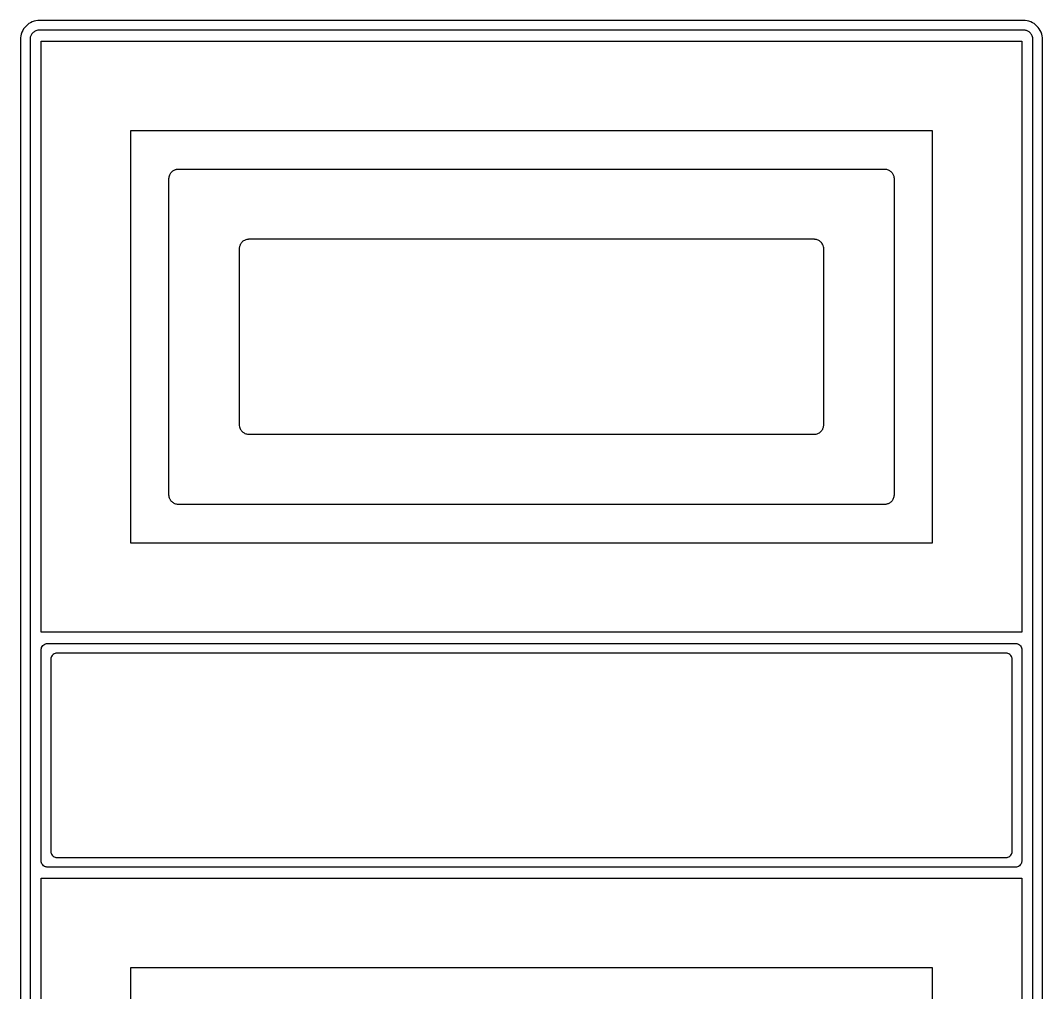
# Model space of a CAD drawing. Header units: millimetres. Extents: x 16465 to 16785, y 15262 to 16162.
# Drawn here: x 16465.1 to 16785.1, y 15857.9 to 16162.1 of the extents above; entities that cross this region are included whole.
import ezdxf

# ---------------------------------------------------------------- set-up
doc = ezdxf.new("R2010")
doc.units = ezdxf.units.MM

msp = doc.modelspace()

# ---------------------------------------------------------------- linework, layer by layer
for points in [[(16779.12, 16162.11), (16471.12, 16162.11, 0.414219), (16465.12, 16156.11), (16465.12, 15268.11, 0.414219), (16471.12, 15262.11), (16779.12, 15262.11, 0.414219), (16785.12, 15268.11), (16785.12, 16156.11, 0.414223), (16779.12, 16162.11)], [(16782.12, 16083.11), (16782.12, 16114.6), (16782.12, 16146.09), (16782.12, 16147.52), (16782.12, 16148.95), (16782.12, 16149.67), (16782.12, 16150.38), (16782.12, 16151.1), (16782.12, 16151.81), (16782.12, 16152.53, 0.000689), (16782.12, 16153.25, -0.000344), (16782.12, 16154.68, 0.001365), (16782.12, 16156.11, 0.006433), (16782.12, 16156.26, 0.01287), (16782.11, 16156.41, 0.050138), (16781.99, 16157.01, 0.088465), (16781.5, 16157.94, 0.088707), (16780.71, 16158.65, 0.076097), (16779.88, 16159.01, 0.025329), (16779.58, 16159.07, 0.011085), (16779.43, 16159.09, 0.011421), (16779.28, 16159.1, 0.008035), (16779.12, 16159.11, 0.001987), (16777.28, 16159.11, -0.001), (16776.36, 16159.11), (16775.9, 16159.11), (16775.44, 16159.11), (16774.98, 16159.11), (16774.52, 16159.11), (16773.59, 16159.11), (16772.67, 16159.11), (16771.75, 16159.11), (16768.53, 16159.11), (16765.3, 16159.11), (16762.07, 16159.11), (16758.85, 16159.11), (16745.95, 16159.11), (16738.34, 16159.11), (16730.74, 16159.11), (16723.14, 16159.11), (16715.53, 16159.11), (16700.33, 16159.11), (16685.12, 16159.11), (16565.12, 16159.11), (16524.57, 16159.11), (16484.03, 16159.11), (16482.18, 16159.11), (16480.34, 16159.11), (16479.42, 16159.11), (16478.5, 16159.11), (16477.57, 16159.11), (16476.65, 16159.11), (16476.19, 16159.11), (16475.73, 16159.11), (16475.27, 16159.11), (16474.81, 16159.11), (16474.35, 16159.11), (16473.89, 16159.11, -0.001), (16472.97, 16159.11, 0.001861), (16471.12, 16159.11, 0.00324), (16470.97, 16159.1, 0.009705), (16470.82, 16159.09, 0.049314), (16470.23, 16158.97, 0.088628), (16469.29, 16158.48, 0.088391), (16468.58, 16157.7, 0.075461), (16468.22, 16156.86, 0.024603), (16468.16, 16156.56, 0.012967), (16468.14, 16156.41, 0.016068), (16468.13, 16156.26, 0.003226), (16468.12, 16156.11, 0.001364), (16468.12, 16154.68, -0.000341), (16468.12, 16153.25, 0.000684), (16468.12, 16152.53), (16468.12, 16151.81), (16468.12, 16151.1), (16468.12, 16150.38), (16468.12, 16146.18), (16468.12, 16141.97), (16468.12, 16133.56, 0.000004), (16468.12, 16133.3), (16468.12, 16133.04), (16468.12, 16132.51), (16468.12, 16131.46), (16468.12, 16129.36), (16468.12, 16125.16), (16468.12, 16123.05), (16468.12, 16122.53, -0.000929), (16468.12, 16122), (16468.12, 16120.95), (16468.12, 16116.75), (16468.12, 16112.54), (16468.12, 16111.49, 0.00001), (16468.12, 16110.96), (16468.12, 16110.44), (16468.12, 16108.34), (16468.12, 16104.13), (16468.12, 16103.08, 0.00005), (16468.12, 16102.56), (16468.12, 16102.03), (16468.12, 16099.93), (16468.12, 16095.72), (16468.12, 16094.67, 0.00001), (16468.12, 16094.15), (16468.12, 16093.62), (16468.12, 16091.52), (16468.12, 16083.11), (16468.12, 16043.11), (16468.12, 15381.11)], [(16738.62, 16043.11), (16738.62, 16030.09), (16738.62, 16017.08), (16738.62, 16016.5), (16738.62, 16015.92), (16738.62, 16015.63), (16738.62, 16015.34), (16738.62, 16015.05, -0.001689), (16738.62, 16014.76), (16738.62, 16014.48, 0.001688), (16738.62, 16014.19, -0.00085), (16738.62, 16013.61, -0.006431), (16738.62, 16013.46, -0.012895), (16738.61, 16013.3, -0.05007), (16738.49, 16012.71, -0.088979), (16738, 16011.77, -0.088777), (16737.21, 16011.06, -0.076306), (16736.38, 16010.7, -0.024535), (16736.08, 16010.64, -0.009476), (16735.93, 16010.62, -0.015777), (16735.78, 16010.61, -0.012855), (16735.62, 16010.61, -0.002219), (16734.63, 16010.61, 0.000493), (16733.64, 16010.61), (16733.4, 16010.61), (16733.15, 16010.61), (16732.65, 16010.61), (16732.16, 16010.61), (16731.66, 16010.61), (16725.84, 16010.61), (16720.03, 16010.61), (16714.21, 16010.61), (16708.39, 16010.61), (16696.76, 16010.61), (16690.94, 16010.61), (16685.12, 16010.61), (16565.12, 16010.61), (16543.34, 16010.61), (16521.56, 16010.61), (16520.07, 16010.61), (16518.58, 16010.61), (16518.09, 16010.61), (16517.59, 16010.61, -0.00074), (16516.6, 16010.61), (16516.36, 16010.61), (16516.11, 16010.61, 0.00074), (16515.61, 16010.61, -0.002219), (16514.62, 16010.61, -0.01125), (16514.47, 16010.61, -0.014546), (16514.32, 16010.62, -0.049314), (16513.73, 16010.75, -0.08929), (16512.79, 16011.24, -0.088796), (16512.08, 16012.02, -0.076026), (16511.72, 16012.86, -0.02626), (16511.66, 16013.15, -0.012967), (16511.64, 16013.3, -0.01612), (16511.63, 16013.46, -0.006431), (16511.62, 16013.61, -0.001688), (16511.62, 16014.19, 0.001692), (16511.62, 16014.48), (16511.62, 16014.76, -0.001686), (16511.62, 16015.05), (16511.62, 16015.34), (16511.62, 16017.08), (16511.63, 16018.81), (16511.63, 16022.28, 0.000078), (16511.63, 16022.5), (16511.63, 16022.72), (16511.63, 16023.15), (16511.63, 16024.02), (16511.63, 16025.76), (16511.63, 16027.49), (16511.63, 16027.92, -0.000006), (16511.63, 16028.36), (16511.63, 16029.23), (16511.63, 16030.96), (16511.63, 16031.4, -0.000006), (16511.63, 16031.83), (16511.63, 16032.7), (16511.63, 16034.43), (16511.63, 16034.87, -0.000006), (16511.62, 16035.3), (16511.62, 16036.17), (16511.62, 16039.64, -0.000025), (16511.62, 16039.85), (16511.62, 16040.07), (16511.62, 16040.51), (16511.62, 16041.37), (16511.62, 16043.11), (16511.62, 16083.11), (16511.62, 16096.12), (16511.62, 16109.14), (16511.62, 16109.72), (16511.62, 16110.29), (16511.62, 16110.58), (16511.62, 16110.87), (16511.62, 16111.16), (16511.62, 16111.45, 0.00085), (16511.62, 16112.03, -0.001686), (16511.62, 16112.61, -0.006453), (16511.63, 16112.76, -0.016068), (16511.64, 16112.91, -0.050138), (16511.76, 16113.51, -0.089447), (16512.25, 16114.44, -0.088596), (16513.04, 16115.15, -0.074938), (16513.87, 16115.51, -0.025205), (16514.17, 16115.57, -0.011605), (16514.32, 16115.59, -0.009705), (16514.47, 16115.6, -0.00324), (16514.62, 16115.61, -0.001479), (16515.61, 16115.61, 0.000986), (16516.6, 16115.61), (16517.1, 16115.61), (16517.59, 16115.61), (16517.84, 16115.61), (16518.09, 16115.61), (16518.58, 16115.61), (16524.4, 16115.61), (16530.22, 16115.61), (16536.04, 16115.61), (16541.86, 16115.61), (16553.49, 16115.61), (16565.13, 16115.61), (16685.12, 16115.61), (16706.91, 16115.61), (16728.69, 16115.61), (16730.18, 16115.61), (16730.92, 16115.61), (16731.66, 16115.61), (16732.16, 16115.61), (16732.65, 16115.61), (16733.15, 16115.61), (16733.4, 16115.61), (16733.64, 16115.61, 0.00074), (16734.63, 16115.61, -0.001479), (16735.62, 16115.61, -0.008035), (16735.78, 16115.6, -0.010957), (16735.93, 16115.59, -0.049979), (16736.52, 16115.47, -0.088539), (16737.46, 16114.98, -0.088773), (16738.17, 16114.2, -0.076069), (16738.53, 16113.36, -0.026202), (16738.59, 16113.06, -0.012925), (16738.61, 16112.91, -0.012896), (16738.62, 16112.76, -0.006433), (16738.62, 16112.61, -0.00085), (16738.62, 16112.03, 0.001689), (16738.62, 16111.74), (16738.62, 16111.45), (16738.62, 16111.16), (16738.62, 16110.87), (16738.62, 16110.62, 0.00193), (16738.62, 16110.37), (16738.62, 16109.86), (16738.62, 16108.85), (16738.62, 16106.82), (16738.62, 16102.77), (16738.62, 16102.16), (16738.62, 16102.01, -0.00003), (16738.62, 16101.85), (16738.62, 16101.55), (16738.62, 16100.32), (16738.62, 16099.7), (16738.62, 16099.55, -0.00003), (16738.63, 16099.39), (16738.63, 16099.09), (16738.63, 16097.86), (16738.63, 16095.4), (16738.63, 16094.79), (16738.63, 16094.63, 0.003177), (16738.62, 16094.48), (16738.62, 16094.17), (16738.62, 16092.94), (16738.62, 16088.02, 0.000004), (16738.62, 16087.72), (16738.62, 16087.41), (16738.62, 16086.8), (16738.62, 16085.57), (16738.62, 16083.11), (16738.62, 16043.11)], [(16533.62, 16083.11), (16533.62, 16043.11), (16533.62, 16039.73), (16533.62, 16036.36), (16533.62, 16036.21), (16533.62, 16036.06), (16533.62, 16035.98), (16533.62, 16035.91), (16533.62, 16035.83), (16533.62, 16035.76, 0.000005), (16533.62, 16035.61, 0.00971), (16533.63, 16035.46, 0.01612), (16533.64, 16035.3, 0.062838), (16533.81, 16034.57, 0.089388), (16534.35, 16033.65, 0.089152), (16535.17, 16032.99, 0.088727), (16536.17, 16032.64, 0.010014), (16536.32, 16032.62, 0.014546), (16536.47, 16032.61, 0.008035), (16536.62, 16032.61, 0.002178), (16537.18, 16032.61), (16537.46, 16032.61), (16537.74, 16032.61, 0.00131), (16538.3, 16032.61), (16539.63, 16032.61), (16540.96, 16032.61), (16542.28, 16032.61), (16543.61, 16032.61), (16544.94, 16032.61), (16546.26, 16032.61), (16548.92, 16032.61), (16550.95, 16032.61), (16552.97, 16032.61), (16555, 16032.61), (16557.02, 16032.61), (16561.07, 16032.61), (16565.13, 16032.61), (16685.12, 16032.61), (16697.7, 16032.61), (16710.27, 16032.61), (16710.83, 16032.61), (16711.39, 16032.61), (16711.67, 16032.61), (16711.95, 16032.61), (16712.23, 16032.61), (16712.51, 16032.61), (16712.79, 16032.61, -0.001801), (16713.07, 16032.61, 0.001311), (16713.62, 16032.61, 0.008034), (16713.78, 16032.61, 0.014447), (16713.93, 16032.62, 0.050501), (16714.52, 16032.75, 0.088806), (16715.46, 16033.24, 0.088922), (16716.17, 16034.02, 0.076563), (16716.53, 16034.86, 0.03701), (16716.61, 16035.3, 0.012895), (16716.62, 16035.46, 0.00971), (16716.62, 16035.61, 0.003237), (16716.62, 16035.76), (16716.62, 16035.83), (16716.62, 16035.91, 0.000544), (16716.63, 16037.71), (16716.63, 16039.51), (16716.63, 16039.96, 0.000089), (16716.62, 16040.18), (16716.62, 16040.41), (16716.62, 16040.86, 0.000098), (16716.62, 16041.08), (16716.62, 16041.31), (16716.62, 16041.76, 0.000098), (16716.62, 16041.98), (16716.62, 16042.21), (16716.62, 16043.11), (16716.62, 16083.11), (16716.62, 16086.48), (16716.62, 16089.86), (16716.62, 16090.01), (16716.62, 16090.16), (16716.62, 16090.23), (16716.62, 16090.31), (16716.62, 16090.38), (16716.62, 16090.46, 0.000022), (16716.62, 16090.61, 0.009711), (16716.62, 16090.76, 0.01287), (16716.61, 16090.91, 0.062822), (16716.44, 16091.65, 0.088373), (16715.9, 16092.56, 0.08848), (16715.08, 16093.23, 0.088837), (16714.08, 16093.57, 0.011085), (16713.93, 16093.59, 0.011421), (16713.78, 16093.6, 0.008035), (16713.62, 16093.61, 0.001311), (16713.07, 16093.61, -0.000437), (16712.79, 16093.61), (16712.51, 16093.61), (16712.23, 16093.61), (16711.95, 16093.61), (16710.62, 16093.61), (16709.29, 16093.61), (16707.97, 16093.61), (16706.64, 16093.61), (16703.98, 16093.61), (16701.33, 16093.61), (16697.28, 16093.61), (16693.22, 16093.61), (16689.17, 16093.61), (16685.12, 16093.61), (16565.13, 16093.61), (16552.55, 16093.61), (16539.98, 16093.61), (16539.42, 16093.61), (16538.86, 16093.61), (16538.58, 16093.61, -0.000437), (16538.3, 16093.61), (16538.02, 16093.61), (16537.74, 16093.61, -0.001311), (16537.18, 16093.61, 0.000437), (16536.62, 16093.61, 0.006446), (16536.47, 16093.6, 0.009705), (16536.32, 16093.59, 0.049314), (16535.73, 16093.47, 0.088628), (16534.79, 16092.98, 0.088391), (16534.08, 16092.2, 0.07594), (16533.72, 16091.36, 0.038135), (16533.64, 16090.91, 0.016068), (16533.63, 16090.76, 0.00971), (16533.62, 16090.61, 0.000013), (16533.62, 16090.46), (16533.62, 16090.38), (16533.62, 16090.31, 0.000545), (16533.62, 16088.51), (16533.62, 16086.71), (16533.62, 16086.26, 0.000022), (16533.62, 16086.03), (16533.62, 16085.81), (16533.62, 16085.36, 0.000003), (16533.62, 16085.13), (16533.62, 16084.91), (16533.62, 16084.46, 0.000003), (16533.62, 16084.23), (16533.62, 16084.01), (16533.62, 16083.11)], [(16685.12, 15897.11), (16565.12, 15897.11), (16525.65, 15897.11), (16486.18, 15897.11), (16484.39, 15897.11), (16482.59, 15897.11), (16481.7, 15897.11), (16481.25, 15897.11), (16480.8, 15897.11), (16479.9, 15897.11), (16479.01, 15897.11), (16478.11, 15897.11), (16477.66, 15897.11), (16477.21, 15897.11, -0.000408), (16476.76, 15897.11), (16476.32, 15897.11, 0.001213), (16475.42, 15897.11, -0.002306), (16473.62, 15897.11, -0.011676), (16473.5, 15897.11, -0.023025), (16473.37, 15897.12, -0.047507), (16473.01, 15897.21, -0.095497), (16472.35, 15897.57, -0.094685), (16471.87, 15898.14, -0.078807), (16471.66, 15898.73, -0.015709), (16471.64, 15898.86, -0.01172), (16471.63, 15898.98, -0.007752), (16471.63, 15899.05), (16471.62, 15899.11, -0.002264), (16471.62, 15900.4, 0.000382), (16471.62, 15901.7, -0.000755), (16471.62, 15902.34), (16471.62, 15902.99, 0.000755), (16471.62, 15903.64), (16471.62, 15904.28, -0.000159), (16471.62, 15907.36, 0.000953), (16471.62, 15910.43, -0.000039), (16471.62, 15910.62), (16471.62, 15910.82), (16471.62, 15911.2), (16471.62, 15911.97), (16471.62, 15913.51), (16471.62, 15916.58), (16471.62, 15922.73), (16471.62, 15925.8), (16471.62, 15927.34), (16471.62, 15928.1), (16471.62, 15928.49, -0.000015), (16471.62, 15928.87), (16471.62, 15941.17), (16471.62, 15947.31, 0.000099), (16471.62, 15947.51), (16471.62, 15947.7), (16471.62, 15948.08), (16471.62, 15948.85), (16471.62, 15950.39), (16471.62, 15953.46), (16471.62, 15954.76), (16471.62, 15955.4), (16471.62, 15955.73), (16471.62, 15955.89, 0.000128), (16471.62, 15956.05, -0.000031), (16471.62, 15956.21), (16471.62, 15956.37), (16471.62, 15956.7), (16471.62, 15957.34), (16471.62, 15958.64), (16471.62, 15959.28), (16471.62, 15959.93), (16471.62, 15960.58), (16471.62, 15961.23), (16471.62, 15961.87, -0.000756), (16471.62, 15962.52, 0.000382), (16471.62, 15963.81, -0.002263), (16471.62, 15965.11, -0.00778), (16471.63, 15965.23, -0.019516), (16471.64, 15965.36, -0.061312), (16471.76, 15965.84, -0.094163), (16472.17, 15966.48, -0.094053), (16472.77, 15966.92, -0.062832), (16473.25, 15967.07, -0.014414), (16473.37, 15967.09, -0.017278), (16473.5, 15967.1, -0.005791), (16473.62, 15967.11, -0.001913), (16475.42, 15967.11, 0.000408), (16477.21, 15967.11), (16478.11, 15967.11), (16479.01, 15967.11, 0.000408), (16480.8, 15967.11), (16485.29, 15967.11), (16487.53, 15967.11), (16489.77, 15967.11), (16499.19, 15967.11), (16508.61, 15967.11), (16518.03, 15967.11), (16527.45, 15967.11), (16546.29, 15967.11), (16555.7, 15967.11), (16565.12, 15967.11), (16685.12, 15967.11), (16724.59, 15967.11), (16764.06, 15967.11), (16765.86, 15967.11), (16767.65, 15967.11), (16768.55, 15967.11), (16769.45, 15967.11), (16770.34, 15967.11), (16770.79, 15967.11), (16771.24, 15967.11, -0.000408), (16773.04, 15967.11, 0.000408), (16774.83, 15967.11, -0.002041), (16776.62, 15967.11, -0.009677), (16776.75, 15967.1, -0.019276), (16776.87, 15967.09, -0.047507), (16777.24, 15967.01, -0.09439), (16777.9, 15966.65, -0.09452), (16778.38, 15966.07, -0.078807), (16778.59, 15965.48, -0.015709), (16778.61, 15965.36, -0.019517), (16778.62, 15965.23, -0.011672), (16778.62, 15965.11, -0.002264), (16778.62, 15963.81, 0.000755), (16778.62, 15962.52, -0.000755), (16778.62, 15961.87), (16778.62, 15961.23), (16778.62, 15960.58), (16778.62, 15959.93), (16778.62, 15956.86), (16778.62, 15953.78), (16778.63, 15947.64, -0.000108), (16778.63, 15947.45), (16778.63, 15947.25), (16778.63, 15946.87), (16778.63, 15946.1), (16778.63, 15944.56), (16778.63, 15941.49), (16778.63, 15939.95), (16778.63, 15939.57, 0.001271), (16778.63, 15939.19), (16778.63, 15938.42), (16778.63, 15935.34), (16778.63, 15932.27), (16778.63, 15931.5, -0.001274), (16778.62, 15931.12), (16778.62, 15930.73), (16778.62, 15929.2), (16778.62, 15926.12), (16778.62, 15925.35, -0.001272), (16778.62, 15924.97), (16778.62, 15924.59), (16778.62, 15923.05), (16778.62, 15919.98), (16778.62, 15919.21, -0.001272), (16778.62, 15918.82), (16778.62, 15918.44), (16778.62, 15916.9), (16778.62, 15910.76), (16778.62, 15908.17), (16778.62, 15905.58), (16778.62, 15904.93), (16778.62, 15904.28), (16778.62, 15903.64), (16778.62, 15902.99), (16778.62, 15902.34, -0.000755), (16778.62, 15901.7, 0.000755), (16778.62, 15900.4, -0.002265), (16778.62, 15899.11, -0.007751), (16778.62, 15898.98, -0.015634), (16778.61, 15898.86, -0.046556), (16778.53, 15898.49, -0.093778), (16778.16, 15897.83, -0.094204), (16777.59, 15897.36, -0.079376), (16777, 15897.14, -0.015812), (16776.87, 15897.12, -0.023263), (16776.75, 15897.11, -0.011676), (16776.62, 15897.11, -0.002041), (16774.83, 15897.11, 0.00051), (16773.04, 15897.11, -0.000408), (16771.24, 15897.11), (16770.34, 15897.11), (16769.45, 15897.11), (16767.2, 15897.11), (16764.96, 15897.11), (16762.72, 15897.11), (16760.48, 15897.11), (16751.06, 15897.11), (16741.64, 15897.11), (16732.22, 15897.11), (16722.8, 15897.11), (16703.96, 15897.11), (16694.54, 15897.11), (16685.12, 15897.11)], [(16685.12, 15900.11), (16723.3, 15900.11), (16761.48, 15900.11), (16763.21, 15900.11), (16764.95, 15900.11), (16765.81, 15900.11), (16766.25, 15900.11), (16766.68, 15900.11), (16767.55, 15900.11), (16768.42, 15900.11, 0.000422), (16770.15, 15900.11), (16770.59, 15900.11), (16771.02, 15900.11, -0.000844), (16771.89, 15900.11, 0.002532), (16773.62, 15900.11, 0.008023), (16773.69, 15900.11, 0.011659), (16773.75, 15900.11, 0.017716), (16773.87, 15900.12, 0.047248), (16774.24, 15900.21, 0.094192), (16774.9, 15900.57, 0.094032), (16775.38, 15901.14, 0.079513), (16775.59, 15901.73, 0.011891), (16775.61, 15901.86, 0.015617), (16775.62, 15901.98, 0.007751), (16775.62, 15902.11, 0.002076), (16775.62, 15903.28, -0.00083), (16775.62, 15904.46, 0.00083), (16775.62, 15905.05), (16775.62, 15905.64), (16775.62, 15906.23), (16775.62, 15906.81, 0.000167), (16775.62, 15909.76, -0.000996), (16775.62, 15912.7, 0.00003), (16775.63, 15912.88), (16775.63, 15913.06), (16775.63, 15913.43), (16775.63, 15914.17), (16775.63, 15915.64), (16775.63, 15918.58), (16775.63, 15930.34), (16775.63, 15933.28), (16775.63, 15934.02, 0.001328), (16775.62, 15934.39), (16775.62, 15934.76), (16775.62, 15936.23), (16775.62, 15939.17), (16775.62, 15939.9, 0.000041), (16775.62, 15940.27), (16775.62, 15940.64), (16775.62, 15942.11), (16775.62, 15945.05), (16775.62, 15945.78, 0.001328), (16775.62, 15946.15), (16775.62, 15946.52), (16775.62, 15947.99), (16775.62, 15953.87), (16775.62, 15955.05), (16775.62, 15956.23), (16775.62, 15956.81), (16775.62, 15957.4), (16775.62, 15957.99), (16775.62, 15958.58), (16775.62, 15959.17, 0.000831), (16775.62, 15959.76, -0.00083), (16775.62, 15960.93, 0.00249), (16775.62, 15962.11, 0.007815), (16775.62, 15962.23, 0.019517), (16775.61, 15962.36, 0.04518), (16775.53, 15962.73, 0.094466), (16775.16, 15963.38, 0.094205), (16774.59, 15963.86, 0.079073), (16774, 15964.07, 0.013396), (16773.87, 15964.09, 0.017041), (16773.75, 15964.1, 0.009773), (16773.62, 15964.11, 0.00211), (16771.89, 15964.11, -0.000422), (16770.15, 15964.11, 0.000507), (16768.42, 15964.11), (16767.98, 15964.11), (16767.55, 15964.11), (16766.68, 15964.11), (16764.08, 15964.11), (16761.48, 15964.11), (16758.87, 15964.11), (16756.27, 15964.11), (16747.38, 15964.11), (16738.48, 15964.11), (16729.59, 15964.11), (16720.7, 15964.11), (16702.91, 15964.11), (16694.01, 15964.11), (16685.12, 15964.11), (16565.13, 15964.11), (16526.95, 15964.11), (16488.77, 15964.11), (16487.04, 15964.11), (16485.3, 15964.11), (16484.43, 15964.11), (16483.57, 15964.11), (16482.7, 15964.11), (16482.26, 15964.11), (16481.83, 15964.11, 0.000507), (16480.09, 15964.11, -0.000422), (16478.36, 15964.11, 0.00211), (16476.62, 15964.11, 0.009773), (16476.5, 15964.1, 0.017517), (16476.37, 15964.09, 0.046403), (16476.01, 15964.01, 0.094778), (16475.35, 15963.65, 0.094701), (16474.87, 15963.07, 0.078807), (16474.66, 15962.48, 0.015708), (16474.64, 15962.36, 0.011726), (16474.63, 15962.23, 0.007815), (16474.62, 15962.11, 0.00166), (16474.62, 15960.93, -0.000415), (16474.62, 15959.76, 0.00083), (16474.62, 15959.17), (16474.62, 15958.58, -0.00083), (16474.62, 15957.99), (16474.62, 15957.4, 0.000166), (16474.62, 15954.46, -0.000996), (16474.62, 15951.52, 0.000001), (16474.62, 15951.34), (16474.62, 15951.15), (16474.62, 15950.78), (16474.62, 15950.05), (16474.62, 15948.58), (16474.62, 15945.64), (16474.62, 15933.87), (16474.62, 15930.93), (16474.62, 15930.2, 0.000012), (16474.62, 15929.83), (16474.62, 15929.46), (16474.62, 15927.99), (16474.62, 15925.05), (16474.62, 15924.31, 0.000012), (16474.62, 15923.95), (16474.62, 15923.58), (16474.62, 15922.11), (16474.62, 15919.17), (16474.62, 15918.43, 0.000012), (16474.62, 15918.06), (16474.62, 15917.7), (16474.62, 15916.23), (16474.62, 15910.34), (16474.62, 15909.17), (16474.62, 15907.99), (16474.62, 15907.4), (16474.62, 15906.81), (16474.62, 15906.23), (16474.62, 15905.64), (16474.62, 15905.05, 0.00083), (16474.62, 15904.46, -0.000415), (16474.62, 15903.28, 0.00166), (16474.62, 15902.11), (16474.63, 15902.05, 0.007752), (16474.63, 15901.98, 0.015625), (16474.64, 15901.86, 0.047866), (16474.72, 15901.49, 0.094369), (16475.08, 15900.83, 0.094204), (16475.66, 15900.36, 0.078961), (16476.25, 15900.14, 0.016329), (16476.37, 15900.12, 0.017516), (16476.5, 15900.11, 0.01246), (16476.56, 15900.11, 0.008295), (16476.62, 15900.11, 0.002532), (16478.36, 15900.11, -0.000844), (16479.23, 15900.11), (16479.66, 15900.11), (16480.09, 15900.11), (16480.53, 15900.11), (16480.96, 15900.11), (16481.83, 15900.11, -0.000507), (16483.57, 15900.11), (16486.17, 15900.11), (16488.77, 15900.11), (16493.98, 15900.11), (16502.87, 15900.11), (16511.76, 15900.11), (16520.66, 15900.11), (16529.55, 15900.11), (16547.34, 15900.11), (16556.23, 15900.11), (16565.13, 15900.11), (16685.12, 15900.11)]]:
    msp.add_lwpolyline(points, format="xyb")
for points in [[(16778.62, 16083.11), (16778.62, 16043.11), (16778.62, 15970.61), (16685.12, 15970.61), (16565.12, 15970.61), (16471.62, 15970.61), (16471.62, 16043.11), (16471.62, 16083.11), (16471.62, 16155.61), (16565.12, 16155.61), (16685.12, 16155.61), (16778.62, 16155.61), (16778.62, 16083.11)], [(16750.62, 16043.11), (16750.62, 16083.11), (16750.62, 16127.61), (16685.12, 16127.61), (16565.13, 16127.61), (16499.62, 16127.61), (16499.62, 16083.11), (16499.62, 16043.11), (16499.62, 15998.61), (16565.12, 15998.61), (16685.12, 15998.61), (16750.62, 15998.61), (16750.62, 16043.11)], [(16782.12, 15381.11), (16782.12, 16043.11), (16782.12, 16083.11)], [(16778.62, 15893.61), (16778.62, 15530.61), (16685.12, 15530.61), (16565.12, 15530.61), (16471.62, 15530.61), (16471.62, 15893.61), (16565.12, 15893.61), (16685.12, 15893.61), (16778.62, 15893.61)], [(16685.12, 15865.61), (16565.12, 15865.61), (16499.62, 15865.61), (16499.62, 15558.61), (16565.12, 15558.61), (16685.12, 15558.61), (16750.62, 15558.61), (16750.62, 15865.61), (16685.12, 15865.61)]]:
    msp.add_lwpolyline(points)

doc.saveas('drawing.dxf')
